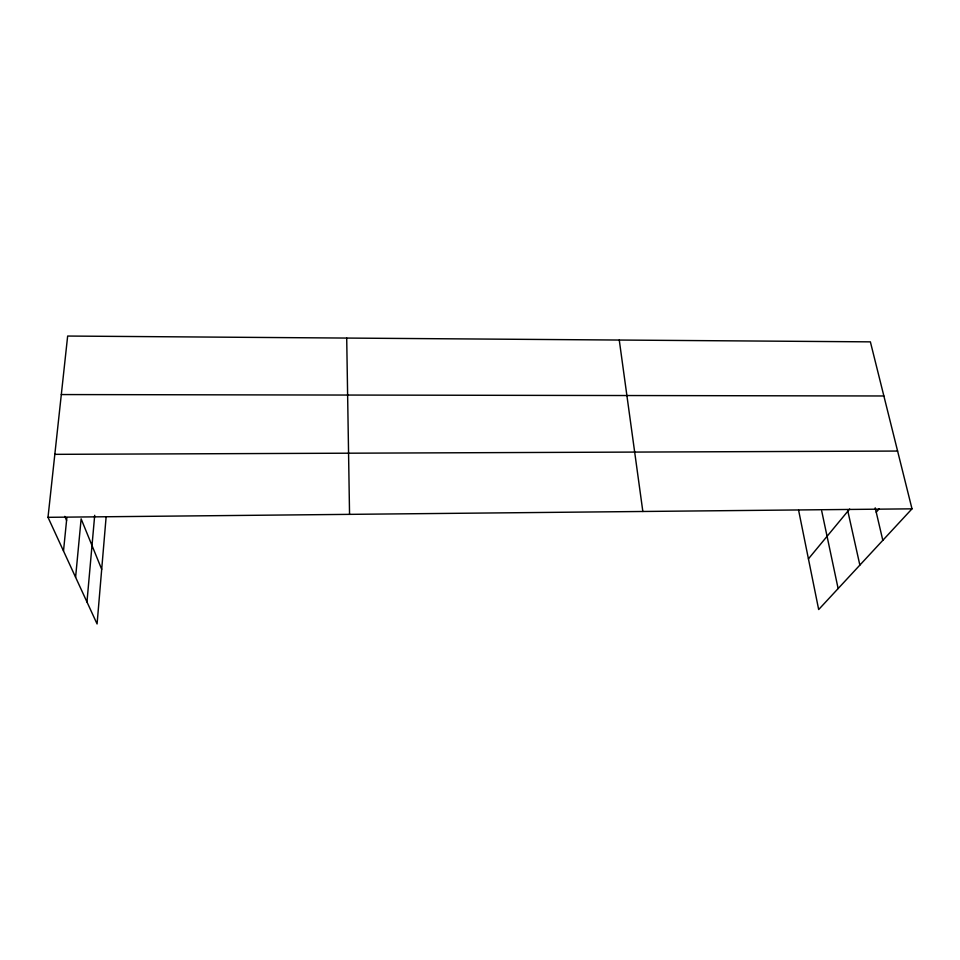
<?xml version="1.0" encoding="UTF-8"?>
<svg xmlns="http://www.w3.org/2000/svg" width="960" height="960" viewBox="0 0 960 960"><rect width="100%" height="100%" fill="white"/><g stroke="black" fill="none" stroke-linecap="round" stroke-linejoin="round"><path stroke-width="1.44" d="M106.116 516.984L97.08 623.952L48 517.32L67.656 336.048L870.384 341.856L912 508.836L818.676 609.552L798.588 510.156M86.964 601.98L94.704 515.292M75.6 577.272L81.132 518.856L101.7 569.316M63.504 550.992L66.864 517.548M808.428 558.852L849.648 509.016M876.228 512.184L879.168 508.812M48 517.32L912 508.836M54.828 454.344L897.6 451.056M61.32 394.56L883.872 395.976M64.836 516.36L66.576 520.392M875.208 507.84L882.816 540.336M847.86 511.188L859.86 565.104M821.712 511.008L838.128 588.564M619.26 340.044L642.84 511.476M346.704 338.064L349.548 514.356"/></g></svg>
